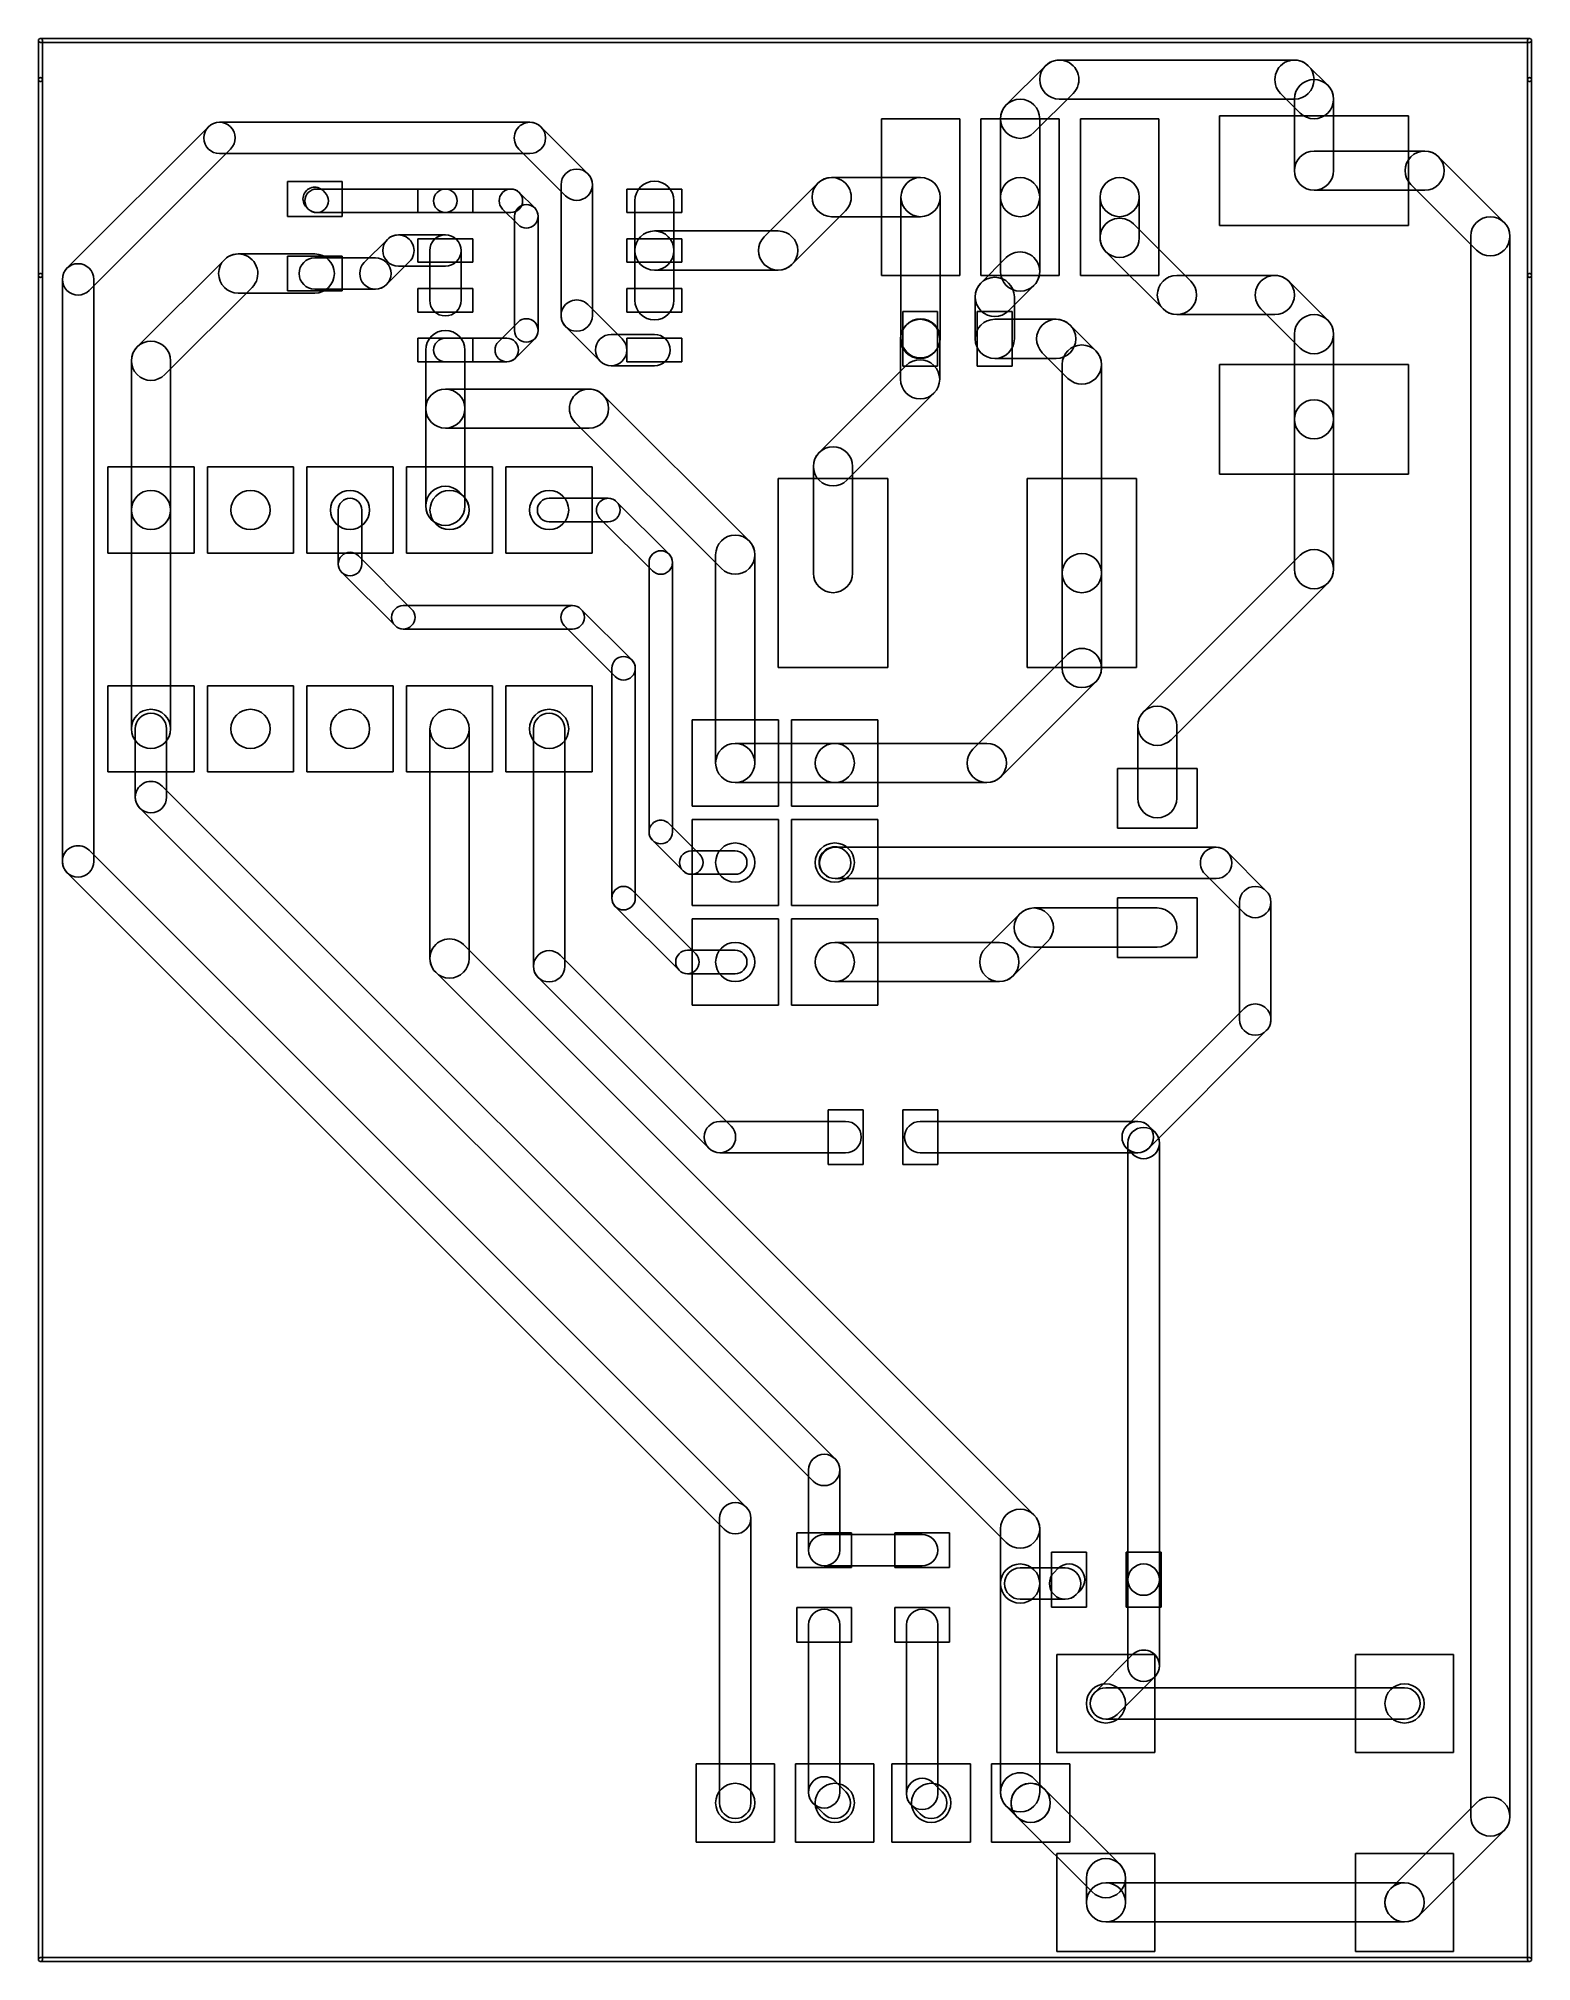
# Model space of a CAD drawing. Extents: x -0.1 to 38, y -0.1 to 49.
import ezdxf

# ---------------------------------------------------------------- set-up
doc = ezdxf.new("R2010")
doc.units = 0
doc.header["$MEASUREMENT"] = 0
doc.layers.add('BLACK', color=250, linetype='CONTINUOUS')
doc.layers.add('WHITE', color=7, linetype='CONTINUOUS')

msp = doc.modelspace()

# ---------------------------------------------------------------- linework, layer by layer
at = {"layer": 'BLACK'}
for p, q in [((-0.05, 47.99), (-0.05, 48.99)), ((0, 49.04), (38, 49.04)), ((0, 48.94), (38, 48.94)), ((0.05, 47.99), (0.05, 48.99)), ((37.95, 47.99), (37.95, 48.99)), ((38.05, 47.99), (38.05, 48.99)), ((24.6464, 47.3436), (25.6464, 48.3436)), ((26, 48.49), (32, 48.49)), ((32.8536, 47.8436), (32.3536, 48.3436)), ((-0.05, 42.99), (-0.05, 47.99)), ((0.05, 42.99), (0.05, 47.99)), ((25.3536, 46.6364), (26.3536, 47.6364)), ((32.1464, 47.1364), (31.6464, 47.6364)), ((37.95, 42.99), (37.95, 47.99)), ((38.05, 42.99), (38.05, 47.99)), ((26, 47.49), (32, 47.49)), ((32, 45.665), (32, 47.49)), ((33, 45.665), (33, 47.49)), ((4.28716, 46.7828), (0.67716, 43.1728)), ((4.57, 46.9), (12.49, 46.9)), ((13.9678, 45.5878), (12.7728, 46.7828)), ((21.46, 46.99), (21.46, 42.99)), ((23.46, 46.99), (21.46, 46.99)), ((23.46, 42.99), (23.46, 46.99)), ((24, 46.99), (24, 42.99)), ((26, 46.99), (24, 46.99)), ((24.5, 44.99), (24.5, 46.99)), ((25.5, 44.99), (25.5, 46.99)), ((26, 42.99), (26, 46.99)), ((26.54, 46.99), (26.54, 42.99)), ((28.54, 46.99), (26.54, 46.99)), ((28.54, 42.99), (28.54, 46.99)), ((34.913, 47.062), (30.087, 47.062)), ((30.087, 47.062), (30.087, 44.268)), ((34.913, 44.268), (34.913, 47.062)), ((4.85284, 46.2172), (1.24284, 42.6072)), ((13.4022, 45.0222), (12.2072, 46.2172)), ((32.5, 46.165), (35.325, 46.165)), ((4.57, 46.1), (12.49, 46.1)), ((35.6786, 46.0186), (37.3536, 44.3436)), ((7.6985, 45.387), (6.3015, 45.387)), ((6.3015, 45.387), (6.3015, 44.498)), ((7.0475, 45.195), (10.333, 45.195)), ((7.6985, 44.498), (7.6985, 45.387)), ((11.0328, 45.1947), (9.63323, 45.1947)), ((9.63323, 45.1947), (9.63323, 44.5953)), ((10.333, 45.195), (12.005, 45.195)), ((11.0328, 44.5953), (11.0328, 45.1947)), ((13.285, 41.965), (13.285, 45.305)), ((14.085, 41.965), (14.085, 45.305)), ((16.3668, 45.1947), (14.9672, 45.1947)), ((14.9672, 45.1947), (14.9672, 44.5953)), ((16.3668, 44.5953), (16.3668, 45.1947)), ((18.4714, 43.9786), (19.8364, 45.3436)), ((20.19, 45.49), (22.46, 45.49)), ((34.9714, 45.3114), (36.6464, 43.6364)), ((6.83537, 44.6829), (6.78787, 44.7304)), ((7.25963, 45.1071), (7.21213, 45.1546)), ((11.7929, 44.6829), (12.1879, 44.2879)), ((12.2171, 45.1071), (12.6121, 44.7121)), ((15.167, 43.625), (15.167, 44.895)), ((16.167, 43.625), (16.167, 44.895)), ((21.96, 41.3825), (21.96, 44.99)), ((22.96, 41.3825), (22.96, 44.99)), ((24.5, 43.09), (24.5, 44.99)), ((25.5, 43.09), (25.5, 44.99)), ((27.04, 43.95), (27.04, 44.99)), ((28.04, 43.95), (28.04, 44.99)), ((32.5, 45.165), (35.325, 45.165)), ((6.3015, 44.498), (7.6985, 44.498)), ((7.0475, 44.595), (10.333, 44.595)), ((9.63323, 44.5953), (11.0328, 44.5953)), ((10.333, 44.595), (12.005, 44.595)), ((12.1, 41.585), (12.1, 44.5)), ((12.7, 41.585), (12.7, 44.5)), ((14.9672, 44.5953), (16.3668, 44.5953)), ((19.1786, 43.2714), (20.5436, 44.6364)), ((20.19, 44.49), (22.46, 44.49)), ((29.3536, 42.8436), (27.8936, 44.3036)), ((30.087, 44.268), (34.913, 44.268)), ((8.26466, 43.3203), (8.85216, 43.9078)), ((9.135, 44.025), (10.333, 44.025)), ((11.0328, 43.9247), (9.63323, 43.9247)), ((9.63323, 43.9247), (9.63323, 43.3253)), ((11.0328, 43.3253), (11.0328, 43.9247)), ((16.3668, 43.9247), (14.9672, 43.9247)), ((14.9672, 43.9247), (14.9672, 43.3253)), ((15.667, 44.125), (18.825, 44.125)), ((16.3668, 43.3253), (16.3668, 43.9247)), ((36.5, 3.64), (36.5, 43.99)), ((37.5, 3.64), (37.5, 43.99)), ((2.46645, 41.1636), (4.69395, 43.3911)), ((5.0475, 43.5375), (7, 43.5375)), ((7.6985, 43.482), (6.3015, 43.482)), ((6.3015, 43.482), (6.3015, 42.593)), ((7, 43.4375), (8.5475, 43.4375)), ((7.6985, 42.593), (7.6985, 43.482)), ((8.83034, 42.7547), (9.41784, 43.3422)), ((9.135, 43.225), (10.333, 43.225)), ((9.63323, 43.3253), (11.0328, 43.3253)), ((9.933, 42.355), (9.933, 43.625)), ((10.733, 42.355), (10.733, 43.625)), ((14.9672, 43.3253), (16.3668, 43.3253)), ((15.167, 42.355), (15.167, 43.625)), ((16.167, 42.355), (16.167, 43.625)), ((23.9989, 42.7961), (24.6464, 43.4436)), ((28.6464, 42.1364), (27.1864, 43.5964)), ((-0.05, -0.01), (-0.05, 42.99)), ((0.05, -0.01), (0.05, 42.99)), ((0.56, 28.03), (0.56, 42.89)), ((1.36, 28.03), (1.36, 42.89)), ((15.667, 43.125), (18.825, 43.125)), ((21.46, 42.99), (23.46, 42.99)), ((24, 42.99), (26, 42.99)), ((24.7061, 42.0889), (25.3536, 42.7364)), ((26.54, 42.99), (28.54, 42.99)), ((29, 42.99), (31.5, 42.99)), ((32.8536, 41.8436), (31.8536, 42.8436)), ((37.95, -0.01), (37.95, 42.99)), ((38.05, -0.01), (38.05, 42.99)), ((3.17355, 40.4564), (5.40105, 42.6839)), ((5.0475, 42.5375), (7, 42.5375)), ((6.3015, 42.593), (7.6985, 42.593)), ((7, 42.6375), (8.5475, 42.6375)), ((11.0328, 42.6547), (9.63323, 42.6547)), ((9.63323, 42.6547), (9.63323, 42.0553)), ((11.0328, 42.0553), (11.0328, 42.6547)), ((14.8478, 41.3678), (13.9678, 42.2478)), ((16.3668, 42.6547), (14.9672, 42.6547)), ((14.9672, 42.6547), (14.9672, 42.0553)), ((16.3668, 42.0553), (16.3668, 42.6547)), ((23.8525, 41.37), (23.8525, 42.4425)), ((24.8525, 41.37), (24.8525, 42.4425)), ((9.63323, 42.0553), (11.0328, 42.0553)), ((12.1879, 41.7971), (11.6879, 41.2971)), ((14.9672, 42.0553), (16.3668, 42.0553)), ((22.003, 42.0685), (22.003, 40.6715)), ((22.892, 42.0685), (22.003, 42.0685)), ((22.1064, 41.7361), (22.0939, 41.7236)), ((22.892, 40.6715), (22.892, 42.0685)), ((23.908, 42.0685), (23.908, 40.6715)), ((24.797, 42.0685), (23.908, 42.0685)), ((24.3525, 41.87), (25.92, 41.87)), ((24.797, 40.6715), (24.797, 42.0685)), ((29, 41.99), (31.5, 41.99)), ((32.1464, 41.1364), (31.1464, 42.1364)), ((11.0328, 41.3847), (9.63323, 41.3847)), ((9.63323, 41.3847), (9.63323, 40.7853)), ((10.333, 41.385), (11.9, 41.385)), ((11.0328, 40.7853), (11.0328, 41.3847)), ((12.6121, 41.3729), (12.1121, 40.8729)), ((14.2822, 40.8022), (13.4022, 41.6822)), ((14.565, 41.485), (15.667, 41.485)), ((16.3668, 41.3847), (14.9672, 41.3847)), ((14.9672, 41.3847), (14.9672, 40.7853)), ((16.3668, 40.7853), (16.3668, 41.3847)), ((21.9475, 40.3375), (21.9475, 41.37)), ((22.9475, 40.3375), (22.9475, 41.37)), ((26.2736, 41.7236), (26.9286, 41.0686)), ((32, 39.315), (32, 41.49)), ((33, 39.315), (33, 41.49)), ((2.32, 37), (2.32, 40.81)), ((3.32, 37), (3.32, 40.81)), ((9.63323, 40.7853), (11.0328, 40.7853)), ((9.833, 39.59), (9.833, 41.085)), ((10.333, 40.785), (11.9, 40.785)), ((10.833, 39.59), (10.833, 41.085)), ((14.9672, 40.7853), (16.3668, 40.7853)), ((22.8136, 41.0289), (22.8011, 41.0164)), ((24.3525, 40.87), (25.92, 40.87)), ((25.5664, 41.0164), (26.2214, 40.3614)), ((14.565, 40.685), (15.667, 40.685)), ((22.0939, 40.6911), (19.8714, 38.4686)), ((22.003, 40.6715), (22.892, 40.6715)), ((23.908, 40.6715), (24.797, 40.6715)), ((26.075, 35.39), (26.075, 40.715)), ((27.075, 35.39), (27.075, 40.715)), ((34.913, 40.712), (30.087, 40.712)), ((30.087, 40.712), (30.087, 37.918)), ((34.913, 37.918), (34.913, 40.712)), ((10.333, 40.09), (14, 40.09)), ((18.0836, 36.2136), (14.3536, 39.9436)), ((22.8011, 39.9839), (20.5786, 37.7614)), ((9.833, 37.107), (9.833, 39.59)), ((10.833, 37.107), (10.833, 39.59)), ((32, 35.49), (32, 39.315)), ((33, 35.49), (33, 39.315)), ((10.333, 39.09), (14, 39.09)), ((17.3764, 35.5064), (13.6464, 39.2364)), ((3.92, 38.1), (1.72, 38.1)), ((1.72, 38.1), (1.72, 35.9)), ((3.92, 35.9), (3.92, 38.1)), ((6.46, 38.1), (4.26, 38.1)), ((4.26, 38.1), (4.26, 35.9)), ((6.46, 35.9), (6.46, 38.1)), ((9, 38.1), (6.8, 38.1)), ((6.8, 38.1), (6.8, 35.9)), ((9, 35.9), (9, 38.1)), ((11.54, 38.1), (9.34, 38.1)), ((9.34, 38.1), (9.34, 35.9)), ((11.54, 35.9), (11.54, 38.1)), ((14.08, 38.1), (11.88, 38.1)), ((11.88, 38.1), (11.88, 35.9)), ((14.08, 35.9), (14.08, 38.1)), ((19.725, 35.39), (19.725, 38.115)), ((20.725, 35.39), (20.725, 38.115)), ((30.087, 37.918), (34.913, 37.918)), ((10.6866, 37.4606), (10.7936, 37.3536)), ((18.828, 37.803), (18.828, 32.977)), ((21.622, 37.803), (18.828, 37.803)), ((21.622, 32.977), (21.622, 37.803)), ((25.178, 37.803), (25.178, 32.977)), ((27.972, 37.803), (25.178, 37.803)), ((27.972, 32.977), (27.972, 37.803)), ((2.32, 31.412), (2.32, 37)), ((3.32, 31.412), (3.32, 37)), ((7.6, 35.62), (7.6, 37)), ((8.2, 35.62), (8.2, 37)), ((12.98, 37.3), (14.49, 37.3)), ((16.0421, 35.8721), (14.7021, 37.2121)), ((9.97945, 36.7534), (10.0864, 36.6464)), ((12.98, 36.7), (14.49, 36.7)), ((15.6179, 35.4479), (14.2779, 36.7879)), ((1.72, 35.9), (3.92, 35.9)), ((4.26, 35.9), (6.46, 35.9)), ((6.8, 35.9), (9, 35.9)), ((9.34, 35.9), (11.54, 35.9)), ((11.88, 35.9), (14.08, 35.9)), ((17.23, 30.54), (17.23, 35.86)), ((18.23, 30.54), (18.23, 35.86)), ((32.1464, 35.8436), (28.1464, 31.8436)), ((7.68787, 35.4079), (9.04787, 34.0479)), ((8.11213, 35.8321), (9.47213, 34.4721)), ((15.53, 28.78), (15.53, 35.66)), ((16.13, 28.78), (16.13, 35.66)), ((26.075, 32.965), (26.075, 35.39)), ((27.075, 32.965), (27.075, 35.39)), ((32.8536, 35.1364), (28.8536, 31.1364)), ((9.26, 34.56), (13.58, 34.56)), ((13.7921, 34.4721), (15.0921, 33.1721)), ((9.26, 33.96), (13.58, 33.96)), ((13.3679, 34.0479), (14.6679, 32.7479)), ((14.58, 27.09), (14.58, 32.96)), ((15.18, 27.09), (15.18, 32.96)), ((18.828, 32.977), (21.622, 32.977)), ((23.7964, 30.8936), (26.2214, 33.3186)), ((25.178, 32.977), (27.972, 32.977)), ((3.92, 32.512), (1.72, 32.512)), ((1.72, 32.512), (1.72, 30.312)), ((3.92, 30.312), (3.92, 32.512)), ((6.46, 32.512), (4.26, 32.512)), ((4.26, 32.512), (4.26, 30.312)), ((6.46, 30.312), (6.46, 32.512)), ((9, 32.512), (6.8, 32.512)), ((6.8, 32.512), (6.8, 30.312)), ((9, 30.312), (9, 32.512)), ((11.54, 32.512), (9.34, 32.512)), ((9.34, 32.512), (9.34, 30.312)), ((11.54, 30.312), (11.54, 32.512)), ((14.08, 32.512), (11.88, 32.512)), ((11.88, 32.512), (11.88, 30.312)), ((14.08, 30.312), (14.08, 32.512)), ((24.5036, 30.1864), (26.9286, 32.6114)), ((18.83, 31.64), (16.63, 31.64)), ((16.63, 31.64), (16.63, 29.44)), ((18.83, 29.44), (18.83, 31.64)), ((21.37, 31.64), (19.17, 31.64)), ((19.17, 31.64), (19.17, 29.44)), ((21.37, 29.44), (21.37, 31.64)), ((28, 29.641), (28, 31.49)), ((29, 29.641), (29, 31.49)), ((2.42, 29.67), (2.42, 31.412)), ((3.22, 29.67), (3.22, 31.412)), ((9.94, 25.55), (9.94, 31.412)), ((10.94, 25.55), (10.94, 31.412)), ((12.58, 25.35), (12.58, 31.412)), ((13.38, 25.35), (13.38, 31.412)), ((17.73, 31.04), (20.27, 31.04)), ((20.27, 31.04), (24.15, 31.04)), ((1.72, 30.312), (3.92, 30.312)), ((20.2828, 12.7728), (3.10284, 29.9528)), ((4.26, 30.312), (6.46, 30.312)), ((6.8, 30.312), (9, 30.312)), ((9.34, 30.312), (11.54, 30.312)), ((11.88, 30.312), (14.08, 30.312)), ((17.73, 30.04), (20.27, 30.04)), ((20.27, 30.04), (24.15, 30.04)), ((29.516, 30.403), (27.484, 30.403)), ((27.484, 30.403), (27.484, 28.879)), ((29.516, 28.879), (29.516, 30.403)), ((19.7172, 12.2072), (2.53716, 29.3872)), ((16.8221, 28.2121), (16.0421, 28.9921)), ((16.63, 29.44), (18.83, 29.44)), ((18.83, 29.1), (16.63, 29.1)), ((16.63, 29.1), (16.63, 26.9)), ((18.83, 26.9), (18.83, 29.1)), ((19.17, 29.44), (21.37, 29.44)), ((21.37, 29.1), (19.17, 29.1)), ((19.17, 29.1), (19.17, 26.9)), ((21.37, 26.9), (21.37, 29.1)), ((16.3979, 27.7879), (15.6179, 28.5679)), ((27.484, 28.879), (29.516, 28.879)), ((18.0128, 11.5428), (1.24284, 28.3128)), ((16.61, 28.3), (17.73, 28.3)), ((20.28, 28.39), (30, 28.39)), ((20.5628, 28.2728), (20.5528, 28.2828)), ((31.2828, 27.2728), (30.2828, 28.2728)), ((17.4472, 10.9772), (0.67716, 27.7472)), ((16.61, 27.7), (17.73, 27.7)), ((19.9972, 27.7072), (19.9872, 27.7172)), ((20.28, 27.59), (30, 27.59)), ((30.7172, 26.7072), (29.7172, 27.7072)), ((15.0921, 27.3021), (16.7221, 25.6721)), ((29.516, 27.101), (27.484, 27.101)), ((27.484, 27.101), (27.484, 25.577)), ((29.516, 25.577), (29.516, 27.101)), ((14.6679, 26.8779), (16.2979, 25.2479)), ((16.63, 26.9), (18.83, 26.9)), ((18.83, 26.56), (16.63, 26.56)), ((16.63, 26.56), (16.63, 24.36)), ((18.83, 24.36), (18.83, 26.56)), ((19.17, 26.9), (21.37, 26.9)), ((21.37, 26.56), (19.17, 26.56)), ((19.17, 26.56), (19.17, 24.36)), ((21.37, 24.36), (21.37, 26.56)), ((24.9954, 26.6926), (24.1164, 25.8136)), ((25.349, 26.839), (28.5, 26.839)), ((30.6, 23.99), (30.6, 26.99)), ((31.4, 23.99), (31.4, 26.99)), ((25.3536, 11.3436), (10.7936, 25.9036)), ((13.2628, 25.6328), (17.6228, 21.2728)), ((16.51, 25.76), (17.73, 25.76)), ((20.27, 25.96), (24.47, 25.96)), ((25.7026, 25.9854), (24.8236, 25.1064)), ((25.349, 25.839), (28.5, 25.839)), ((27.484, 25.577), (29.516, 25.577)), ((24.6464, 10.6364), (10.0864, 25.1964)), ((12.6972, 25.0672), (17.0572, 20.7072)), ((16.51, 25.16), (17.73, 25.16)), ((20.27, 24.96), (24.47, 24.96)), ((16.63, 24.36), (18.83, 24.36)), ((19.17, 24.36), (21.37, 24.36)), ((27.7172, 21.2728), (30.7172, 24.2728)), ((28.2828, 20.7072), (31.2828, 23.7072)), ((20.992, 21.6885), (20.103, 21.6885)), ((20.103, 21.6885), (20.103, 20.2915)), ((20.992, 20.2915), (20.992, 21.6885)), ((22.897, 21.6885), (22.008, 21.6885)), ((22.008, 21.6885), (22.008, 20.2915)), ((22.897, 20.2915), (22.897, 21.6885)), ((17.34, 21.39), (20.5475, 21.39)), ((22.4525, 21.39), (28, 21.39)), ((28.2828, 21.2728), (28.4353, 21.1203)), ((27.7172, 20.7072), (27.8697, 20.5547)), ((27.7525, 9.69), (27.7525, 20.8375)), ((28.5525, 9.69), (28.5525, 20.8375)), ((17.34, 20.59), (20.5475, 20.59)), ((20.103, 20.2915), (20.992, 20.2915)), ((22.008, 20.2915), (22.897, 20.2915)), ((22.4525, 20.59), (28, 20.59)), ((19.6, 10.4425), (19.6, 12.49)), ((20.4, 10.4425), (20.4, 12.49)), ((17.33, 3.99), (17.33, 11.26)), ((18.13, 3.99), (18.13, 11.26)), ((20.6985, 10.887), (19.3015, 10.887)), ((19.3015, 10.887), (19.3015, 9.998)), ((20, 10.8425), (22.5, 10.8425)), ((20.6985, 9.998), (20.6985, 10.887)), ((23.1985, 10.887), (21.8015, 10.887)), ((21.8015, 10.887), (21.8015, 9.998)), ((23.1985, 9.998), (23.1985, 10.887)), ((24.5, 9.59), (24.5, 10.99)), ((25.5, 9.59), (25.5, 10.99)), ((25.803, 10.3885), (25.803, 8.9915)), ((26.692, 10.3885), (25.803, 10.3885)), ((26.692, 8.9915), (26.692, 10.3885)), ((27.708, 10.3885), (27.708, 8.9915)), ((28.597, 10.3885), (27.708, 10.3885)), ((28.597, 8.9915), (28.597, 10.3885)), ((19.3015, 9.998), (20.6985, 9.998)), ((20, 10.0425), (22.5, 10.0425)), ((21.8015, 9.998), (23.1985, 9.998)), ((25, 9.99), (26.1475, 9.99)), ((25.9647, 9.97284), (25.8647, 9.87284)), ((24.5, 4.26), (24.5, 9.59)), ((25.5, 4.26), (25.5, 9.59)), ((26.5303, 9.40716), (26.4303, 9.30716)), ((27.7525, 7.4925), (27.7525, 9.69)), ((28.5525, 7.4925), (28.5525, 9.69)), ((20.6985, 8.982), (19.3015, 8.982)), ((19.3015, 8.982), (19.3015, 8.093)), ((20.6985, 8.093), (20.6985, 8.982)), ((23.1985, 8.982), (21.8015, 8.982)), ((21.8015, 8.982), (21.8015, 8.093)), ((23.1985, 8.093), (23.1985, 8.982)), ((25, 9.19), (26.1475, 9.19)), ((25.803, 8.9915), (26.692, 8.9915)), ((27.708, 8.9915), (28.597, 8.9915)), ((19.6, 4.26), (19.6, 8.5375)), ((20.4, 4.26), (20.4, 8.5375)), ((22.1, 4.22), (22.1, 8.5375)), ((22.9, 4.22), (22.9, 8.5375)), ((19.3015, 8.093), (20.6985, 8.093)), ((21.8015, 8.093), (23.1985, 8.093)), ((28.44, 7.78), (25.94, 7.78)), ((25.94, 7.78), (25.94, 5.28)), ((26.9072, 6.81284), (27.8697, 7.77534)), ((28.44, 5.28), (28.44, 7.78)), ((36.06, 7.78), (33.56, 7.78)), ((33.56, 7.78), (33.56, 5.28)), ((36.06, 5.28), (36.06, 7.78)), ((27.19, 6.93), (34.81, 6.93)), ((27.4728, 6.24716), (28.4353, 7.20966)), ((27.19, 6.13), (34.81, 6.13)), ((18.73, 4.99), (16.73, 4.99)), ((16.73, 4.99), (16.73, 2.99)), ((18.73, 2.99), (18.73, 4.99)), ((21.27, 4.99), (19.27, 4.99)), ((19.27, 4.99), (19.27, 2.99)), ((21.27, 2.99), (21.27, 4.99)), ((21.73, 4.99), (21.73, 2.99)), ((23.73, 4.99), (21.73, 4.99)), ((23.73, 2.99), (23.73, 4.99)), ((24.27, 4.99), (24.27, 2.99)), ((26.27, 4.99), (24.27, 4.99)), ((25.94, 5.28), (28.44, 5.28)), ((26.27, 2.99), (26.27, 4.99)), ((33.56, 5.28), (36.06, 5.28)), ((20.2828, 4.54284), (20.5528, 4.27284)), ((22.7828, 4.50284), (23.0128, 4.27284)), ((25.6236, 4.34355), (25.3536, 4.61355)), ((19.7172, 3.97716), (19.9872, 3.70716)), ((22.2172, 3.93716), (22.4472, 3.70716)), ((27.5436, 2.42355), (25.6236, 4.34355)), ((36.6464, 3.99355), (34.4564, 1.80355)), ((24.9164, 3.63645), (24.6464, 3.90645)), ((26.8364, 1.71645), (24.9164, 3.63645)), ((16.73, 2.99), (18.73, 2.99)), ((19.27, 2.99), (21.27, 2.99)), ((21.73, 2.99), (23.73, 2.99)), ((24.27, 2.99), (26.27, 2.99)), ((37.3536, 3.28645), (35.1636, 1.09645)), ((28.44, 2.7), (25.94, 2.7)), ((25.94, 2.7), (25.94, 0.2)), ((28.44, 0.2), (28.44, 2.7)), ((36.06, 2.7), (33.56, 2.7)), ((33.56, 2.7), (33.56, 0.2)), ((36.06, 0.2), (36.06, 2.7)), ((26.69, 1.45), (26.69, 2.07)), ((27.69, 1.45), (27.69, 2.07)), ((27.19, 1.95), (34.81, 1.95)), ((27.19, 0.95), (34.81, 0.95)), ((0, 0.04), (38, 0.04)), ((25.94, 0.2), (28.44, 0.2)), ((33.56, 0.2), (36.06, 0.2)), ((0, -0.06), (38, -0.06))]:
    msp.add_line(p, q, dxfattribs=at)
for centre, radius, start, end in [((0, 48.99), 0.05, 90, 270), ((0, 48.99), 0.05, 360, 540), ((38, 48.99), 0.05, 360, 540), ((38, 48.99), 0.05, 270, 450), ((26, 47.99), 0.5, 90, 270), ((26, 47.99), 0.5, 315, 495), ((32, 47.99), 0.5, 405, 585), ((32, 47.99), 0.5, 270, 450), ((0, 47.99), 0.05, 360, 540), ((0, 47.99), 0.05, 180, 360), ((32.5, 47.49), 0.5, 360, 540), ((32.5, 47.49), 0.5, 225, 405), ((38, 47.99), 0.05, 360, 540), ((38, 47.99), 0.05, 180, 360), ((25, 46.99), 0.5, 360, 540), ((25, 46.99), 0.5, 135, 315), ((4.57, 46.5), 0.4, 90, 270), ((4.57, 46.5), 0.4, -45, 135), ((12.49, 46.5), 0.4, 405, 585), ((12.49, 46.5), 0.4, 270, 450), ((32.5, 45.665), 0.5, 90, 270), ((35.325, 45.665), 0.5, 45, 225), ((35.325, 45.665), 0.5, 270, 450), ((13.685, 45.305), 0.4, 360, 540), ((32.5, 45.665), 0.5, 180, 360), ((7, 44.9425), 0.3, 405, 585), ((7.0475, 44.895), 0.3, 90, 270), ((10.333, 44.895), 0.3, 90, 270), ((10.333, 44.895), 0.3, 270, 450), ((12.005, 44.895), 0.3, 45, 225), ((12.005, 44.895), 0.3, 270, 450), ((13.685, 45.305), 0.4, 225, 405), ((15.667, 44.895), 0.5, 360, 540), ((20.19, 44.99), 0.5, 90, 270), ((20.19, 44.99), 0.5, 315, 495), ((22.46, 44.99), 0.5, 360, 540), ((22.46, 44.99), 0.5, 270, 450), ((25, 44.99), 0.5, 360, 540), ((27.54, 44.99), 0.5, 360, 540), ((7.0475, 44.895), 0.3, 225, 405), ((12.4, 44.5), 0.3, 360, 540), ((12.4, 44.5), 0.3, 225, 405), ((25, 44.99), 0.5, 180, 360), ((27.54, 43.95), 0.5, 405, 585), ((37, 43.99), 0.5, 360, 540), ((37, 43.99), 0.5, 225, 405), ((9.135, 43.625), 0.4, 90, 270), ((9.135, 43.625), 0.4, 315, 495), ((10.333, 43.625), 0.4, 360, 540), ((10.333, 43.625), 0.4, 270, 450), ((15.667, 43.625), 0.5, 90, 270), ((15.667, 43.625), 0.5, 360, 540), ((18.825, 43.625), 0.5, 135, 315), ((18.825, 43.625), 0.5, 270, 450), ((27.54, 43.95), 0.5, 180, 360), ((0.96, 42.89), 0.4, 360, 540), ((5.0475, 43.0375), 0.5, 90, 270), ((5.0475, 43.0375), 0.5, 315, 495), ((7, 43.0375), 0.4, 90, 270), ((7, 43.0375), 0.5, 270, 450), ((8.5475, 43.0375), 0.4, 135, 315), ((8.5475, 43.0375), 0.4, 270, 450), ((15.667, 43.625), 0.5, 180, 360), ((25, 43.09), 0.5, 315, 495), ((0, 42.99), 0.05, 360, 540), ((0, 42.99), 0.05, 180, 360), ((0.96, 42.89), 0.4, 135, 315), ((24.3525, 42.4425), 0.5, 360, 540), ((24.3525, 42.4425), 0.5, 135, 315), ((25, 43.09), 0.5, 180, 360), ((29, 42.49), 0.5, 90, 270), ((29, 42.49), 0.5, 225, 405), ((31.5, 42.49), 0.5, 405, 585), ((31.5, 42.49), 0.5, 270, 450), ((38, 42.99), 0.05, 360, 540), ((38, 42.99), 0.05, 180, 360), ((10.333, 42.355), 0.4, 180, 360), ((13.685, 41.965), 0.4, 405, 585), ((15.667, 42.355), 0.5, 180, 360), ((12.4, 41.585), 0.3, -45, 135), ((13.685, 41.965), 0.4, 180, 360), ((22.4475, 41.37), 0.5, 360, 540), ((22.46, 41.3825), 0.5, -45, 135), ((24.3525, 41.37), 0.5, 90, 270), ((25.92, 41.37), 0.5, 45, 225), ((25.92, 41.37), 0.5, 270, 450), ((32.5, 41.49), 0.5, 360, 540), ((32.5, 41.49), 0.5, 225, 405), ((2.82, 40.81), 0.5, 360, 540), ((10.333, 41.085), 0.5, 360, 540), ((10.333, 41.085), 0.3, 90, 270), ((11.9, 41.085), 0.3, 135, 315), ((11.9, 41.085), 0.3, 270, 450), ((12.4, 41.585), 0.3, 180, 360), ((14.565, 41.085), 0.4, 90, 270), ((14.565, 41.085), 0.4, 225, 405), ((15.667, 41.085), 0.4, 270, 450), ((22.4475, 41.37), 0.5, 135, 315), ((22.46, 41.3825), 0.5, 180, 360), ((24.3525, 41.37), 0.5, 180, 360), ((2.82, 40.81), 0.5, 135, 315), ((22.4475, 40.3375), 0.5, -45, 135), ((26.575, 40.715), 0.5, 360, 540), ((26.575, 40.715), 0.5, 225, 405), ((22.4475, 40.3375), 0.5, 180, 360), ((10.333, 39.59), 0.5, 90, 270), ((10.333, 39.59), 0.5, 360, 540), ((14, 39.59), 0.5, 405, 585), ((14, 39.59), 0.5, 270, 450), ((32.5, 39.315), 0.5, 360, 540), ((10.333, 39.59), 0.5, 180, 360), ((32.5, 39.315), 0.5, 180, 360), ((20.225, 38.115), 0.5, 360, 540), ((20.225, 38.115), 0.5, 135, 315), ((2.82, 37), 0.5, 360, 540), ((10.333, 37.107), 0.5, 45, 225), ((10.44, 37), 0.5, 225, 405), ((2.82, 37), 0.5, 180, 360), ((7.9, 37), 0.3, 360, 540), ((10.333, 37.107), 0.5, 180, 360), ((12.98, 37), 0.3, 90, 270), ((14.49, 37), 0.3, 405, 585), ((14.49, 37), 0.3, 270, 450), ((17.73, 35.86), 0.5, 360, 540), ((7.9, 35.62), 0.3, 45, 225), ((15.83, 35.66), 0.3, 360, 540), ((15.83, 35.66), 0.3, 225, 405), ((17.73, 35.86), 0.5, 225, 405), ((26.575, 35.39), 0.5, 360, 540), ((32.5, 35.49), 0.5, -45, 135), ((7.9, 35.62), 0.3, 180, 360), ((20.225, 35.39), 0.5, 180, 360), ((26.575, 35.39), 0.5, 180, 360), ((32.5, 35.49), 0.5, 180, 360), ((9.26, 34.26), 0.3, 90, 270), ((9.26, 34.26), 0.3, 225, 405), ((13.58, 34.26), 0.3, 45, 225), ((13.58, 34.26), 0.3, 270, 450), ((26.575, 32.965), 0.5, 315, 495), ((14.88, 32.96), 0.3, 360, 540), ((14.88, 32.96), 0.3, 225, 405), ((26.575, 32.965), 0.5, 180, 360), ((28.5, 31.49), 0.5, 360, 540), ((2.82, 31.412), 0.4, 360, 540), ((10.44, 31.412), 0.5, 360, 540), ((12.98, 31.412), 0.4, 360, 540), ((28.5, 31.49), 0.5, 135, 315), ((2.82, 31.412), 0.5, 180, 360), ((17.73, 30.54), 0.5, 90, 270), ((20.27, 30.54), 0.5, 90, 270), ((20.27, 30.54), 0.5, 270, 450), ((24.15, 30.54), 0.5, 270, 450), ((17.73, 30.54), 0.5, 180, 360), ((24.15, 30.54), 0.5, 135, 315), ((2.82, 29.67), 0.4, 405, 585), ((2.82, 29.67), 0.4, 180, 360), ((28.5, 29.641), 0.5, 180, 360), ((15.83, 28.78), 0.3, 405, 585), ((15.83, 28.78), 0.3, 180, 360), ((0.96, 28.03), 0.4, 405, 585), ((0.96, 28.03), 0.4, 180, 360), ((16.61, 28), 0.3, 90, 270), ((16.61, 28), 0.3, 225, 405), ((17.73, 28), 0.3, 270, 450), ((20.27, 28), 0.4, 405, 585), ((20.28, 27.99), 0.4, 90, 270), ((20.28, 27.99), 0.4, 225, 405), ((30, 27.99), 0.4, 405, 585), ((30, 27.99), 0.4, 270, 450), ((14.88, 27.09), 0.3, 45, 225), ((14.88, 27.09), 0.3, 180, 360), ((31, 26.99), 0.4, 360, 540), ((31, 26.99), 0.4, 225, 405), ((25.349, 26.339), 0.5, 90, 270), ((25.349, 26.339), 0.5, -45, 135), ((28.5, 26.339), 0.5, 270, 450), ((10.44, 25.55), 0.5, 405, 585), ((10.44, 25.55), 0.5, 180, 360), ((12.98, 25.35), 0.4, 45, 225), ((16.51, 25.46), 0.3, 90, 270), ((16.51, 25.46), 0.3, 225, 405), ((17.73, 25.46), 0.3, 270, 450), ((20.27, 25.46), 0.5, 90, 270), ((24.47, 25.46), 0.5, 135, 315), ((24.47, 25.46), 0.5, 270, 450), ((12.98, 25.35), 0.4, 180, 360), ((31, 23.99), 0.4, 315, 495), ((31, 23.99), 0.4, 180, 360), ((17.34, 20.99), 0.4, 90, 270), ((17.34, 20.99), 0.4, 225, 405), ((20.5475, 20.99), 0.4, 270, 450), ((22.4525, 20.99), 0.4, 90, 270), ((28, 20.99), 0.4, 45, 225), ((28, 20.99), 0.4, 135, 315), ((28.1525, 20.8375), 0.4, 360, 540), ((28.1525, 20.8375), 0.4, 225, 405), ((28, 20.99), 0.4, 270, 450), ((20, 12.49), 0.4, 360, 540), ((20, 12.49), 0.4, 225, 405), ((17.73, 11.26), 0.4, 360, 540), ((17.73, 11.26), 0.4, 225, 405), ((25, 10.99), 0.5, 360, 540), ((25, 10.99), 0.5, 225, 405), ((20, 10.4425), 0.4, 90, 270), ((22.5, 10.4425), 0.4, 270, 450), ((20, 10.4425), 0.4, 180, 360), ((25, 9.59), 0.5, 360, 540), ((25, 9.59), 0.4, 90, 270), ((26.1475, 9.59), 0.4, 135, 315), ((26.2475, 9.69), 0.4, -45, 135), ((26.1475, 9.59), 0.4, 270, 450), ((28.1525, 9.69), 0.4, 360, 540), ((25, 9.59), 0.5, 180, 360), ((28.1525, 9.69), 0.4, 180, 360), ((20, 8.5375), 0.4, 360, 540), ((22.5, 8.5375), 0.4, 360, 540), ((28.1525, 7.4925), 0.4, 315, 495), ((28.1525, 7.4925), 0.4, 180, 360), ((27.19, 6.53), 0.4, 90, 270), ((34.81, 6.53), 0.4, 270, 450), ((27.19, 6.53), 0.4, 135, 315), ((20, 4.26), 0.4, 45, 225), ((22.5, 4.22), 0.4, 45, 225), ((25, 4.26), 0.5, 405, 585), ((25.27, 3.99), 0.5, 405, 585), ((17.73, 3.99), 0.4, 180, 360), ((20, 4.26), 0.4, 180, 360), ((20.27, 3.99), 0.4, 225, 405), ((22.5, 4.22), 0.4, 180, 360), ((22.73, 3.99), 0.4, 225, 405), ((25, 4.26), 0.5, 180, 360), ((25.27, 3.99), 0.5, 225, 405), ((37, 3.64), 0.5, -45, 135), ((37, 3.64), 0.5, 180, 360), ((27.19, 2.07), 0.5, 360, 540), ((27.19, 2.07), 0.5, 225, 405), ((27.19, 1.45), 0.5, 90, 270), ((34.81, 1.45), 0.5, 135, 315), ((34.81, 1.45), 0.5, 270, 450), ((27.19, 1.45), 0.5, 180, 360), ((0, -0.01), 0.05, 90, 270), ((38, -0.01), 0.05, 270, 450), ((0, -0.01), 0.05, 180, 360), ((38, -0.01), 0.05, 180, 360)]:
    msp.add_arc(centre, radius, start, end, dxfattribs=at)
at = {"layer": 'WHITE'}
for centre in [(22.46, 44.99), (25, 44.99), (27.54, 44.99), (2.82, 37), (5.36, 37), (7.9, 37), (10.44, 37), (12.98, 37), (2.82, 31.412), (5.36, 31.412), (7.9, 31.412), (10.44, 31.412), (12.98, 31.412), (17.73, 30.54), (20.27, 30.54), (17.73, 28), (20.27, 28), (17.73, 25.46), (20.27, 25.46), (27.19, 6.53), (34.81, 6.53), (17.73, 3.99), (20.27, 3.99), (22.73, 3.99), (25.27, 3.99), (27.19, 1.45), (34.81, 1.45)]:
    msp.add_circle(centre, 0.5, dxfattribs=at)

doc.saveas('drawing.dxf')
